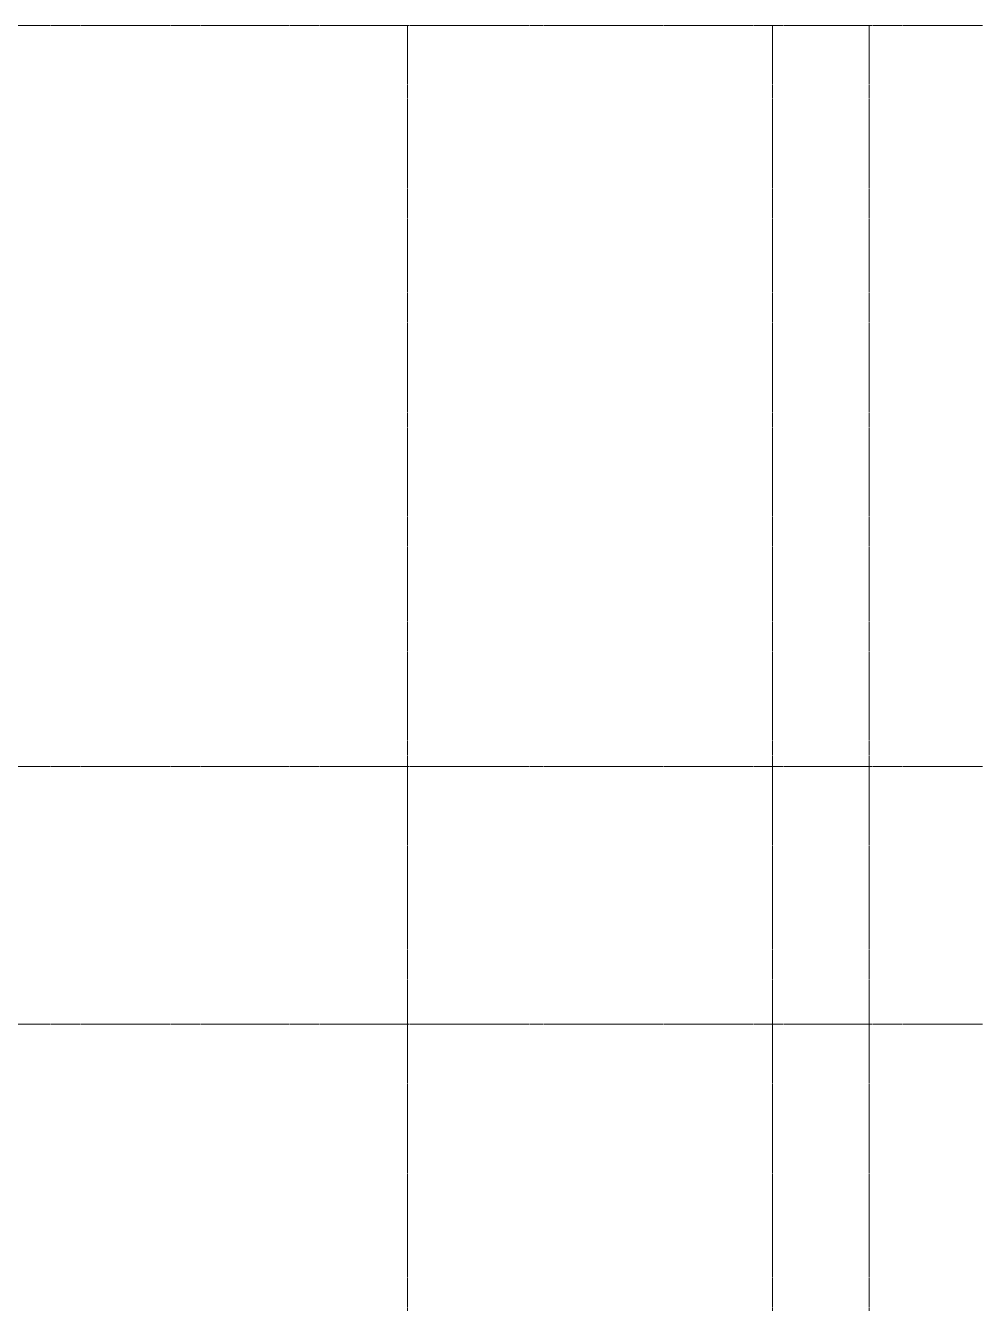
# Model space of a CAD drawing. Header units: millimetres. Extents: x 470010 to 1231400, y -134005 to 421770.
# Drawn here: x 529698 to 538609, y -112102 to -100202 of the extents above; entities that cross this region are included whole.
import ezdxf

# ---------------------------------------------------------------- set-up
doc = ezdxf.new("R2010")
doc.units = ezdxf.units.MM
doc.linetypes.add('CENTER2', pattern=[28.575, 19.05, -3.175, 3.175, -3.175])
doc.layers.add('АР_Оси_РД_100', color=7, linetype='Continuous', lineweight=0, true_color=0x525252)

msp = doc.modelspace()

# ---------------------------------------------------------------- linework, layer by layer
at = {"layer": 'АР_Оси_РД_100', "linetype": 'CENTER2'}
for p, q in [((538608.933, -100201.687), (503098.975, -100201.687)), ((533253.933, -133315.052), (533253.933, -100201.687)), ((536653.933, -133315.052), (536653.933, -100201.687)), ((538608.933, -107101.687), (503098.975, -107101.687)), ((538608.933, -109501.687), (503098.975, -109501.687))]:
    msp.add_line(p, q, dxfattribs=at)
msp.add_lwpolyline([(537553.933, -133315.052), (537553.933, -100201.687)], dxfattribs=at)

doc.saveas('drawing.dxf')
